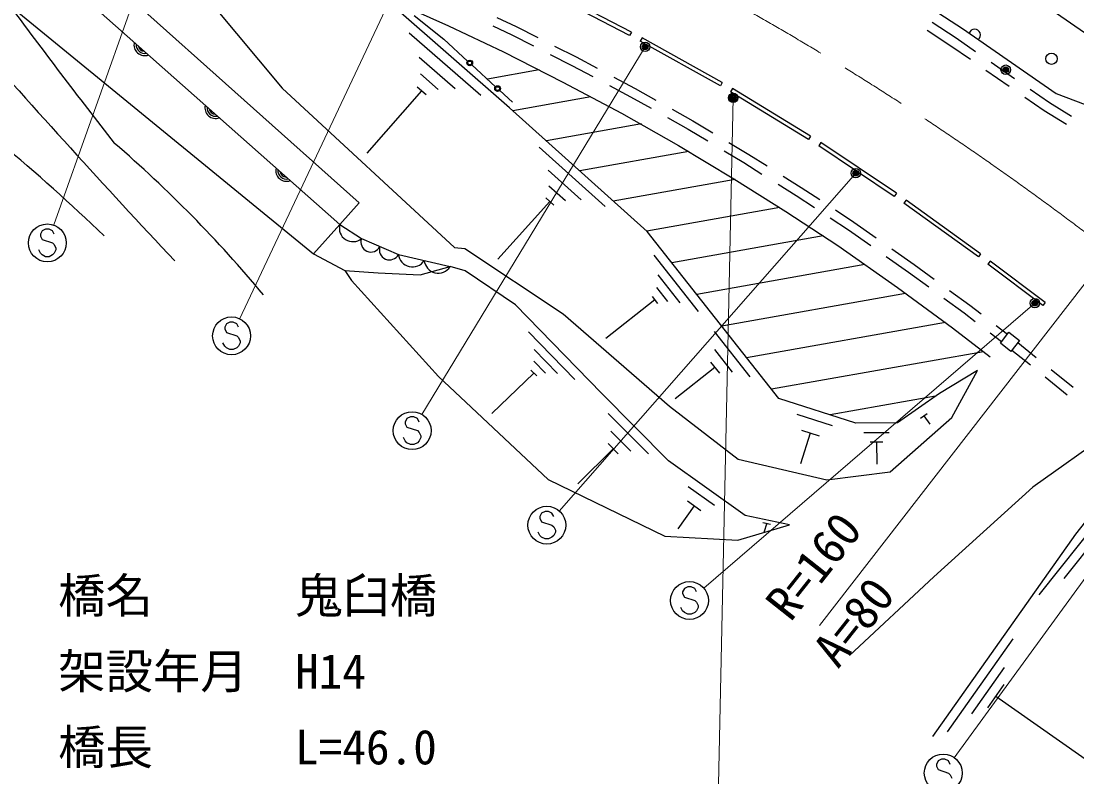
# Model space of a CAD drawing. Units: millimetres, scale not verified. Extents: x 40000 to 680000, y 20000 to 380000.
# Drawn here: x 457057 to 512770, y 259747 to 299664 of the extents above; entities that cross this region are included whole.
import ezdxf
from ezdxf.enums import TextEntityAlignment as Align

# ---------------------------------------------------------------- set-up
doc = ezdxf.new("R2010")
doc.units = ezdxf.units.MM
doc.header["$LTSCALE"] = 1000
doc.header["$PDMODE"] = 32
doc.header["$PDSIZE"] = 500
doc.linetypes.add('CHAIN', pattern=[18.5, 12, -1.5, 3.5, -1.5])
for name, color, linetype, lineweight in [('M-BGD', 7, 'Continuous', 25), ('M-BMK', 2, 'CHAIN', 13), ('M-STR-HTXT', 7, 'Continuous', 13), ('M-STR-STRC', 7, 'Continuous', 25)]:
    doc.layers.add(name, color=color, linetype=linetype, lineweight=lineweight)
doc.styles.add('ＭＳ ゴシック', font='')
doc.styles.get('ＭＳ ゴシック').set_extended_font_data('MS Gothic')

msp = doc.modelspace()

# ---------------------------------------------------------------- linework, layer by layer
at = {"layer": 'M-BGD'}
for p, q in [((449191, 310821), (473876, 288914)), ((474899, 290058), (452543, 310052)), ((489168, 298901), (484903, 301123)), ((489260, 299078), (484995, 301300)), ((482160, 299863), (483179, 299380)), ((481945, 299412), (482959, 298931)), ((483179, 299380), (484316, 298802)), ((504862, 299183), (506126, 298359)), ((505138, 299600), (506406, 298774)), ((477534, 299052), (481312, 295755)), ((482959, 298931), (484090, 298356)), ((489260, 299078), (489168, 298901)), ((489822, 298775), (489725, 298600)), ((494060, 296422), (489822, 298775)), ((506406, 298774), (507427, 298065)), ((485208, 298349), (486344, 297772)), ((493963, 296247), (489725, 298600)), ((506126, 298359), (507151, 297648)), ((478066, 297756), (479955, 296107)), ((484982, 297903), (486113, 297328)), ((486344, 297772), (487459, 297177)), ((484391, 297082), (481662, 296597)), ((486113, 297328), (487223, 296736)), ((507972, 297077), (509204, 296221)), ((508248, 297494), (509480, 296638)), ((478126, 296871), (479071, 296047)), ((488341, 296706), (489456, 296111)), ((494060, 296422), (493963, 296247)), ((478186, 295987), (475301, 292681)), ((477950, 296193), (478423, 295781)), ((488106, 296265), (489216, 295672)), ((489456, 296111), (490547, 295497)), ((494599, 296105), (494494, 295934)), ((498601, 293414), (494494, 295934)), ((498706, 293585), (494599, 296105)), ((510301, 296068), (511322, 295358)), ((487113, 295661), (483010, 294932)), ((489216, 295672), (490301, 295061)), ((510025, 295651), (511049, 294939)), ((511322, 295358), (512487, 294647)), ((491419, 295006), (492510, 294392)), ((511049, 294939), (512220, 294224)), ((489790, 294232), (484775, 293341)), ((491173, 294571), (492259, 293960)), ((492510, 294392), (493556, 293761)), ((492259, 293960), (493299, 293332)), ((494412, 293245), (495458, 292614)), ((498706, 293585), (498601, 293414)), ((499260, 293250), (499149, 293084)), ((503137, 290407), (499149, 293084)), ((503249, 290573), (499260, 293250)), ((484392, 293014), (487874, 289876)), ((492292, 292772), (486541, 291750)), ((494155, 292816), (495196, 292188)), ((495458, 292614), (496420, 292012)), ((495196, 292188), (496153, 291588)), ((484870, 291794), (486611, 290225)), ((497267, 291481), (498229, 290878)), ((484913, 290967), (485784, 290182)), ((494731, 291301), (488306, 290160)), ((497001, 291057), (497958, 290458)), ((498229, 290878), (499198, 290239)), ((484739, 290335), (485174, 289943)), ((497958, 290458), (498922, 289822)), ((503249, 290573), (503137, 290407)), ((474899, 290058), (473876, 288914)), ((484956, 290139), (482211, 287093)), ((497097, 289817), (490072, 288569)), ((503754, 290208), (503638, 290046)), ((507574, 287213), (503638, 290046)), ((507691, 287375), (503754, 290208)), ((499757, 289271), (500720, 288635)), ((500033, 289688), (501002, 289049)), ((500720, 288635), (501896, 287809)), ((501002, 289049), (502182, 288219)), ((499384, 288319), (491395, 286900)), ((503000, 287643), (504181, 286813)), ((490445, 287297), (492779, 284335)), ((502714, 287234), (503889, 286407)), ((507691, 287375), (507574, 287213)), ((508190, 286982), (508070, 286822)), ((511089, 284800), (508190, 286982)), ((480483, 286475), (479690, 286698)), ((501584, 286805), (492711, 285229)), ((503889, 286407), (504949, 285630)), ((504181, 286813), (505245, 286033)), ((510969, 284640), (508070, 286822)), ((490658, 286265), (491825, 284784)), ((490579, 285603), (491163, 284862)), ((503732, 285283), (494027, 283559)), ((506051, 285441), (507115, 284661)), ((490501, 284941), (487909, 282898)), ((490355, 285126), (490647, 284756)), ((505755, 285039), (506815, 284261)), ((511089, 284800), (510969, 284640)), ((506815, 284261), (507411, 283803)), ((507115, 284661), (507714, 284200)), ((505837, 283752), (495344, 281888)), ((508506, 283591), (509105, 283130)), ((483830, 283259), (486282, 280737)), ((493622, 283266), (495509, 280871)), ((508203, 283193), (508799, 282734)), ((509650, 282687), (510630, 281896)), ((484128, 282322), (485354, 281061)), ((493644, 282313), (494588, 281116)), ((507847, 282205), (496660, 280218)), ((509345, 282291), (510320, 281504)), ((484120, 281700), (484733, 281070)), ((493667, 281361), (491572, 279710)), ((493431, 281660), (493903, 281062)), ((484111, 281078), (481905, 278933)), ((483958, 281236), (484264, 280921)), ((511098, 280875), (512265, 279933)), ((511408, 281268), (512575, 280326)), ((505311, 279850), (499753, 278863)), ((488042, 278942), (490159, 276806)), ((497992, 278899), (499852, 278307)), ((504521, 278688), (504873, 278934)), ((504697, 278811), (505004, 278371)), ((488170, 278011), (489229, 276943)), ((498235, 278054), (499165, 277757)), ((498700, 277905), (498181, 276278)), ((501533, 277936), (502871, 277943)), ((488299, 277080), (486430, 275228)), ((488034, 277347), (488564, 276813)), ((501870, 277436), (502539, 277440)), ((502204, 277438), (502210, 276268)), ((492256, 275089), (493647, 274095)), ((492231, 274319), (492926, 273822)), ((492578, 274070), (491708, 272853)), ((510784, 269363), (514514, 274063)), ((496201, 273183), (496601, 273097)), ((496401, 273140), (496243, 272653)), ((512108, 270228), (513973, 272578)), ((505951, 262136), (509407, 267041)), ((507223, 263074), (508951, 265527)), ((508064, 263400), (508928, 264626)), ((508496, 264013), (519609, 256183))]:
    msp.add_line(p, q, dxfattribs=at)
for points in [[(464221, 323024), (470047, 321176), (477782, 318318), (485391, 315106), (491038, 312417), (498010, 308693), (500873, 307075), (505207, 304448), (508695, 302176), (513674, 298716), (519761, 293092), (519609, 292822)], [(463181, 319682), (466896, 318527), (468909, 317866), (472683, 316509), (476511, 315056), (480243, 313566), (483927, 311927), (489534, 309257), (489572, 309237), (493229, 307318), (496309, 305633), (499105, 304054), (503344, 301485), (506741, 299272), (511677, 295842), (519609, 292822)], [(467037, 305763), (466762, 303196), (467177, 300509), (470841, 296131), (479932, 287710)], [(453737, 302727), (472480, 287378), (473876, 288914)], [(482838, 295087), (476665, 300474), (474236, 302625), (474140, 303038)], [(476495, 300818), (479608, 299414), (482518, 298033), (485651, 296441), (488735, 294795), (491755, 293096), (494672, 291336), (497417, 289616), (500157, 287809), (503306, 285595), (506214, 283462), (508191, 281940)], [(507534, 281211), (505521, 279996), (503300, 278445), (501099, 278434), (497049, 279724), (490097, 288546), (482838, 295087)], [(473876, 288914), (475016, 288181), (476970, 287344), (479690, 286698)], [(479932, 287710), (480467, 287659), (485667, 284199), (491269, 279322), (494894, 276535), (499582, 275439), (502911, 275855), (506163, 278733), (507534, 281211)], [(472480, 287378), (474143, 286491), (475899, 286361), (478109, 286258), (479690, 286698)], [(474143, 286491), (474483, 285964), (479083, 280897), (484875, 275459), (491033, 272468), (494874, 272254), (497613, 273053)], [(497613, 273053), (495259, 273557), (491225, 276441), (487686, 280012), (483144, 284681), (480483, 286475)], [(514501, 277938), (510453, 275050), (505214, 270311), (500779, 266166)], [(515549, 276173), (512695, 272576), (505155, 261875)]]:
    msp.add_lwpolyline(points, dxfattribs=at)
msp.add_lwpolyline([(508733, 282648), (509181, 283229), (509737, 282800), (509290, 282220)], close=True, dxfattribs=at)
msp.add_circle((511432, 297678), 300, dxfattribs=at)
for centre, radius, start, end in [((733197, 505142), 344197, 216.45773, 218.00269), ((507381, 298938), 300, 307.5099, 162.9032), ((834909, 633496), 506728, 221.30548, 223.14141), ((463580, 298408), 567, 166.4858, 290.3409), ((463580, 298408), 453, 174.4452, 282.3815), ((463580, 298408), 340, 190.0706, 266.7561), ((467320, 295089), 567, 166.4858, 290.3409), ((467320, 295089), 453, 174.4452, 282.3815), ((467320, 295089), 340, 190.0706, 266.7561), ((395276, 219743), 95292, 46.02677, 50.42545), ((417846, 242011), 67601, 39.71955, 49.24685), ((471060, 291770), 567, 166.4858, 290.3409), ((471060, 291770), 453, 174.4452, 282.3815), ((471060, 291770), 340, 190.0706, 266.7561), ((474560, 288724), 710, 164.4034, 310.0563), ((475517, 288001), 532, 160.2742, 333.3377), ((476494, 287583), 532, 160.2742, 333.3377), ((477705, 287414), 738, 185.4876, 327.8107), ((479065, 287092), 738, 185.4876, 327.8107)]:
    msp.add_arc(centre, radius, start, end, dxfattribs=at)
at = {"layer": 'M-BMK'}
msp.add_arc((416522, 161024), 160000, 52.23742, 91.03797, dxfattribs=at)
at = {"layer": 'M-STR-HTXT'}
for p, q in [((465894, 308882), (458785, 288912)), ((478099, 304139), (468581, 283926)), ((489985, 298307), (478211, 278889)), ((493805, 257127), (494635, 295610)), ((501104, 291636), (485455, 273790)), ((514505, 287513), (499195, 267749)), ((510551, 284771), (493087, 269718)), ((506298, 260750), (518792, 277946))]:
    msp.add_line(p, q, dxfattribs=at)
at = {"layer": 'M-STR-STRC'}
for p, q in [((477806, 299954), (479367, 298708)), ((479367, 298708), (480620, 297555)), ((480841, 297352), (482092, 296201)), ((482313, 295998), (482988, 295376)), ((458351, 288676), (458169, 288585)), ((458533, 288676), (458351, 288676)), ((458715, 288585), (458533, 288676)), ((458169, 288585), (458078, 288403)), ((458078, 288403), (458078, 288312)), ((458078, 288312), (458169, 288131)), ((458169, 288131), (458715, 287949)), ((458805, 288403), (458715, 288585)), ((458078, 287403), (457987, 287585)), ((458715, 287949), (458805, 287858)), ((458805, 287858), (458896, 287676)), ((458896, 287585), (458805, 287403)), ((458896, 287676), (458896, 287585)), ((458169, 287312), (458078, 287403)), ((458351, 287222), (458169, 287312)), ((458533, 287222), (458351, 287222)), ((458715, 287312), (458533, 287222)), ((458805, 287403), (458715, 287312)), ((467891, 283676), (467800, 283494)), ((468073, 283767), (467891, 283676)), ((468254, 283767), (468073, 283767)), ((468436, 283676), (468254, 283767)), ((468527, 283494), (468436, 283676)), ((467800, 283494), (467800, 283403)), ((467800, 283403), (467891, 283222)), ((467891, 283222), (468436, 283040)), ((468436, 283040), (468527, 282949)), ((467800, 282494), (467709, 282676)), ((467891, 282403), (467800, 282494)), ((468527, 282494), (468436, 282403)), ((468527, 282949), (468618, 282767)), ((468618, 282676), (468527, 282494)), ((468618, 282767), (468618, 282676)), ((468073, 282312), (467891, 282403)), ((468254, 282312), (468073, 282312)), ((468436, 282403), (468254, 282312)), ((477420, 278671), (477329, 278489)), ((477602, 278762), (477420, 278671)), ((477784, 278762), (477602, 278762)), ((477966, 278671), (477784, 278762)), ((478056, 278489), (477966, 278671)), ((477329, 278489), (477329, 278398)), ((477329, 278398), (477420, 278216)), ((477420, 278216), (477966, 278035)), ((477966, 278035), (478056, 277944)), ((477329, 277489), (477238, 277671)), ((477420, 277398), (477329, 277489)), ((478056, 277489), (477966, 277398)), ((478056, 277944), (478147, 277762)), ((478147, 277671), (478056, 277489)), ((478147, 277762), (478147, 277671)), ((477602, 277307), (477420, 277398)), ((477784, 277307), (477602, 277307)), ((477966, 277398), (477784, 277307)), ((484526, 273679), (484436, 273497)), ((484708, 273770), (484526, 273679)), ((484890, 273770), (484708, 273770)), ((485072, 273679), (484890, 273770)), ((485163, 273497), (485072, 273679)), ((484436, 273497), (484436, 273407)), ((484436, 273407), (484526, 273225)), ((484526, 273225), (485072, 273043)), ((485072, 273043), (485163, 272952)), ((484436, 272497), (484345, 272679)), ((484526, 272407), (484436, 272497)), ((485163, 272497), (485072, 272407)), ((485163, 272952), (485254, 272770)), ((485254, 272679), (485163, 272497)), ((485254, 272770), (485254, 272679)), ((484708, 272316), (484526, 272407)), ((484890, 272316), (484708, 272316)), ((485072, 272407), (484890, 272316)), ((492056, 269701), (491965, 269519)), ((492238, 269792), (492056, 269701)), ((492419, 269792), (492238, 269792)), ((492601, 269701), (492419, 269792)), ((492692, 269519), (492601, 269701)), ((491965, 269519), (491965, 269428)), ((491965, 269428), (492056, 269246)), ((492056, 269246), (492601, 269064)), ((491965, 268519), (491874, 268701)), ((492601, 269064), (492692, 268973)), ((492692, 268973), (492783, 268792)), ((492783, 268701), (492692, 268519)), ((492783, 268792), (492783, 268701)), ((492056, 268428), (491965, 268519)), ((492238, 268337), (492056, 268428)), ((492419, 268337), (492238, 268337)), ((492601, 268428), (492419, 268337)), ((492692, 268519), (492601, 268428)), ((505446, 260589), (505355, 260407)), ((505355, 260407), (505355, 260316)), ((505355, 260316), (505446, 260134)), ((505628, 260680), (505446, 260589)), ((505809, 260680), (505628, 260680)), ((505991, 260589), (505809, 260680)), ((506082, 260407), (505991, 260589)), ((505446, 260134), (505991, 259952)), ((505991, 259952), (506082, 259861)), ((506082, 259861), (506173, 259680))]:
    msp.add_line(p, q, dxfattribs=at)
for centre, radius in [((489985, 298307), 150), ((489985, 298307), 120), ((489985, 298307), 90), ((489985, 298307), 60), ((489985, 298307), 30), ((489985, 298307), 20), ((480730, 297453), 150), ((480730, 297453), 120), ((480730, 297453), 100), ((480730, 297453), 100), ((480730, 297453), 100), ((480730, 297453), 100), ((509015, 297097), 150), ((509015, 297097), 120), ((509015, 297097), 90), ((509015, 297097), 60), ((509015, 297097), 30), ((509015, 297097), 20), ((482202, 296099), 150), ((482202, 296099), 120), ((482202, 296099), 100), ((482202, 296099), 100), ((482202, 296099), 100), ((482202, 296099), 100), ((494635, 295610), 250), ((494635, 295610), 200), ((494635, 295610), 150), ((494635, 295610), 100), ((494635, 295610), 50), ((494635, 295610), 20), ((501104, 291636), 150), ((501104, 291636), 120), ((501104, 291636), 90), ((501104, 291636), 60), ((501104, 291636), 30), ((501104, 291636), 20), ((458442, 287949), 1000), ((510551, 284771), 150), ((510551, 284771), 120), ((510551, 284771), 90), ((510551, 284771), 60), ((510551, 284771), 30), ((510551, 284771), 20), ((468164, 283040), 1000), ((477693, 278035), 1000), ((484799, 273043), 1000), ((492328, 269064), 1000), ((505719, 259952), 1000)]:
    msp.add_circle(centre, radius, dxfattribs=at)
for p in [(489985, 298307), (509015, 297097), (494635, 295610), (501104, 291636), (510551, 284771)]:
    msp.add_point(p, dxfattribs=at)

# ---------------------------------------------------------------- texts
at = {"layer": 'M-STR-HTXT', "style": 'ＭＳ ゴシック'}
for s, p in [('R=160 ', (498088, 267537)), ('A=80  ', (500599, 265074))]:
    msp.add_text(s, height=1833, rotation=51.644, dxfattribs=at).set_placement(p, align=Align.BOTTOM_LEFT)
for s, p in [('橋名\u3000\u3000\u3000鬼臼橋', (459013, 267859)), ('架設年月\u3000H14', (459013, 263859)), ('橋長\u3000\u3000\u3000L=46.0', (459013, 259859))]:
    msp.add_text(s, height=1833, dxfattribs=at).set_placement(p, align=Align.BOTTOM_LEFT)

doc.saveas('drawing.dxf')
